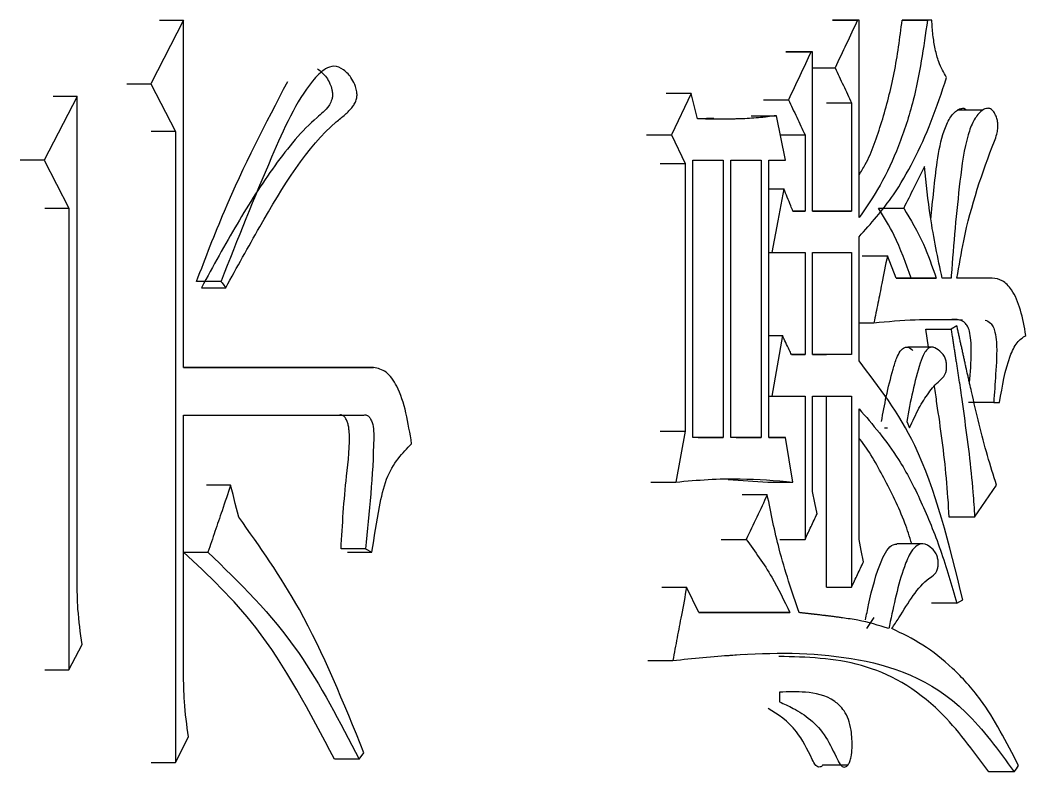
# Model space of a CAD drawing. Header units: millimetres. Extents: x 1852 to 4288, y 681 to 2404.
# Drawn here: x 2965.682 to 2969.097, y 950.292 to 952.845 of the extents above; entities that cross this region are included whole.
import ezdxf

# ---------------------------------------------------------------- set-up
doc = ezdxf.new("R2010")
doc.units = ezdxf.units.MM

msp = doc.modelspace()

# ---------------------------------------------------------------- linework, layer by layer
at = {"color": 7, "linetype": 'Continuous', "lineweight": 25}
for p, q in [((2966.2368, 952.8449), (2966.126, 952.6286)), ((2966.1545, 952.8449), (2966.2368, 952.8449)), ((2966.2368, 951.6658), (2966.2368, 952.8449)), ((2968.44, 952.845), (2968.5255, 952.845)), ((2968.4451, 952.845), (2968.44, 952.845)), ((2968.5306, 952.845), (2968.4451, 952.845)), ((2968.5306, 952.845), (2968.5255, 952.845)), ((2968.5306, 952.1743), (2968.5306, 952.845)), ((2968.778, 952.845), (2968.6921, 952.845)), ((2968.778, 952.845), (2968.7629, 952.845)), ((2968.2824, 952.7368), (2968.3677, 952.7368)), ((2968.2875, 952.7368), (2968.2824, 952.7368)), ((2968.3728, 952.7368), (2968.2875, 952.7368)), ((2968.3728, 952.7368), (2968.3677, 952.7368)), ((2968.3728, 952.1959), (2968.3728, 952.7368)), ((2968.3728, 952.6827), (2968.4493, 952.6827)), ((2966.0439, 952.6286), (2966.126, 952.6286)), ((2966.126, 952.6286), (2966.2091, 952.4663)), ((2965.8753, 952.5853), (2965.7632, 952.369)), ((2965.8753, 952.5853), (2965.7936, 952.5853)), ((2967.9608, 952.5961), (2967.876, 952.5961)), ((2967.9608, 952.5961), (2967.8932, 952.4555)), ((2967.9815, 952.5096), (2967.9608, 952.5961)), ((2968.2057, 952.5745), (2968.2909, 952.5745)), ((2968.4197, 952.5637), (2968.5052, 952.5637)), ((2968.5052, 952.5637), (2968.5052, 952.1959)), ((2968.951, 952.5394), (2968.8644, 952.5394)), ((2968.1648, 952.5204), (2968.2499, 952.5204)), ((2968.2807, 952.369), (2968.2499, 952.5204)), ((2966.2091, 952.4663), (2966.1269, 952.4663)), ((2966.2091, 952.4663), (2966.2091, 950.3245)), ((2967.8085, 952.4555), (2967.8932, 952.4555)), ((2967.8932, 952.4555), (2967.94, 952.3582)), ((2968.2631, 952.4555), (2968.3472, 952.4555)), ((2968.3472, 952.4555), (2968.3472, 952.1959)), ((2965.7632, 952.369), (2965.6816, 952.369)), ((2965.7632, 952.369), (2965.8473, 952.2067)), ((2967.966, 951.4279), (2967.966, 952.369)), ((2967.966, 952.369), (2968.0696, 952.369)), ((2968.0696, 952.369), (2968.0696, 951.4279)), ((2968.0954, 951.4279), (2968.0954, 952.369)), ((2968.0954, 952.369), (2968.1985, 952.369)), ((2968.1985, 952.369), (2968.1985, 951.4279)), ((2968.2242, 951.4279), (2968.2242, 952.369)), ((2968.2242, 952.369), (2968.2807, 952.369)), ((2967.8553, 952.3582), (2967.94, 952.3582)), ((2967.94, 952.3582), (2967.94, 951.4495)), ((2968.2242, 952.2716), (2968.2755, 952.2716)), ((2965.7656, 952.2067), (2965.8473, 952.2067)), ((2968.3472, 952.1959), (2968.3063, 952.1959)), ((2968.3063, 952.1959), (2968.3472, 952.1959)), ((2968.5052, 952.1959), (2968.3728, 952.1959)), ((2968.3728, 952.1959), (2968.4197, 952.1959)), ((2968.4197, 952.1959), (2968.5052, 952.1959)), ((2968.5306, 951.6875), (2968.5306, 952.1094)), ((2968.2242, 952.0553), (2968.2345, 952.0553)), ((2968.2345, 952.0553), (2968.3472, 952.0553)), ((2968.3472, 952.0553), (2968.3472, 951.7091)), ((2968.3728, 951.7091), (2968.3728, 952.0553)), ((2968.3728, 952.0553), (2968.5052, 952.0553)), ((2968.5052, 952.0553), (2968.5052, 951.7091)), ((2968.5412, 952.0445), (2968.6268, 952.0445)), ((2968.6571, 951.9688), (2968.6268, 952.0445)), ((2966.3636, 951.9579), (2966.2809, 951.9579)), ((2968.793, 951.9688), (2968.6571, 951.9688)), ((2968.6571, 951.9688), (2968.7072, 951.9688)), ((2968.7072, 951.9688), (2968.793, 951.9688)), ((2968.8432, 951.9688), (2968.8131, 951.9688)), ((2968.8432, 951.9688), (2968.8131, 951.9688)), ((2968.983, 951.9688), (2968.8632, 951.9688)), ((2968.983, 951.9688), (2968.8969, 951.9688)), ((2966.2974, 951.9363), (2966.3801, 951.9363)), ((2968.7963, 951.8279), (2968.8598, 951.8279)), ((2968.5306, 951.8173), (2968.5813, 951.8173)), ((2968.7667, 951.7343), (2968.7573, 951.7957)), ((2968.7573, 951.7957), (2968.8432, 951.7957)), ((2968.8632, 951.8065), (2968.8432, 951.7957)), ((2968.2242, 951.774), (2968.2704, 951.774)), ((2968.7828, 951.7343), (2968.6964, 951.7343)), ((2968.3472, 951.7091), (2968.3012, 951.7091)), ((2968.3012, 951.7091), (2968.3472, 951.7091)), ((2968.5052, 951.7091), (2968.3728, 951.7091)), ((2968.3728, 951.7091), (2968.4197, 951.7091)), ((2968.5052, 951.7091), (2968.4197, 951.7091)), ((2966.8818, 951.6658), (2966.2368, 951.6658)), ((2966.2368, 951.6658), (2966.7985, 951.6658)), ((2966.7985, 951.6658), (2966.8819, 951.6658)), ((2968.2242, 951.5685), (2968.2345, 951.5685)), ((2968.2345, 951.5685), (2968.3472, 951.5685)), ((2968.3472, 951.5685), (2968.3472, 951.0817)), ((2968.3728, 951.5685), (2968.5052, 951.5685)), ((2968.3728, 951.244), (2968.3728, 951.5685)), ((2968.4197, 950.9195), (2968.4197, 951.5685)), ((2968.5052, 951.5685), (2968.5052, 950.9195)), ((2968.988, 951.5469), (2968.9019, 951.5469)), ((2968.988, 951.5469), (2969.0079, 951.5469)), ((2968.5306, 951.0817), (2968.5306, 951.5252)), ((2966.2367, 950.6274), (2966.2368, 951.5036)), ((2966.2368, 951.5036), (2966.8494, 951.5036)), ((2966.7661, 951.5036), (2966.8494, 951.5036)), ((2968.6924, 951.482), (2968.7025, 951.4604)), ((2967.8553, 951.4495), (2967.94, 951.4495)), ((2967.94, 951.4495), (2967.9088, 951.2764)), ((2968.6167, 951.4604), (2968.6268, 951.4604)), ((2968.0696, 951.4279), (2967.966, 951.4279)), ((2967.9846, 951.4279), (2967.966, 951.4279)), ((2967.9847, 951.4279), (2968.0696, 951.4279)), ((2968.1985, 951.4279), (2968.0954, 951.4279)), ((2968.1134, 951.4279), (2968.0954, 951.4279)), ((2968.1134, 951.4279), (2968.1985, 951.4279)), ((2968.2807, 951.4279), (2968.2242, 951.4279)), ((2968.2242, 951.4279), (2968.2807, 951.4279)), ((2968.3063, 951.2764), (2968.2807, 951.4279)), ((2967.8241, 951.2764), (2967.9088, 951.2764)), ((2968.0866, 951.2847), (2968.221, 951.2764)), ((2968.221, 951.2764), (2968.3063, 951.2764)), ((2966.3966, 951.2656), (2966.3141, 951.2656)), ((2968.9232, 951.1575), (2968.9979, 951.2656)), ((2968.2191, 951.2332), (2968.134, 951.2332)), ((2968.9232, 951.1575), (2968.8371, 951.1575)), ((2968.262, 951.0817), (2968.3472, 951.0817)), ((2966.2369, 951.0384), (2966.3195, 951.0384)), ((2966.8548, 951.0493), (2966.7715, 951.0493)), ((2966.8548, 951.0493), (2966.8764, 951.0384)), ((2968.7453, 951.0667), (2968.6589, 951.0667)), ((2967.8605, 950.9195), (2967.9452, 950.9195)), ((2967.9867, 950.8329), (2967.9452, 950.9195)), ((2968.8632, 950.8654), (2968.8832, 950.8762)), ((2968.296, 950.8329), (2967.9867, 950.8329)), ((2967.9867, 950.8329), (2968.2108, 950.8329)), ((2968.2108, 950.8329), (2968.296, 950.8329)), ((2968.5813, 950.8167), (2968.5563, 950.7789)), ((2965.8473, 950.6382), (2965.8921, 950.7247)), ((2967.8137, 950.6706), (2967.8984, 950.6706)), ((2968.1436, 950.6905), (2968.0737, 950.6863)), ((2965.7656, 950.6382), (2965.8473, 950.6382)), ((2968.2601, 950.5625), (2968.2601, 950.53)), ((2968.3081, 950.5643), (2968.3076, 950.5643)), ((2966.2091, 950.3245), (2966.2533, 950.411)), ((2966.8331, 950.3353), (2966.8493, 950.3569)), ((2966.1269, 950.3245), (2966.2091, 950.3245)), ((2966.8331, 950.3353), (2966.7498, 950.3353)), ((2968.4076, 950.3158), (2968.4936, 950.3158)), ((2969.0576, 950.2922), (2968.9714, 950.2922))]:
    msp.add_line(p, q, dxfattribs=at)
at = {"color": 7, "linetype": 'Continuous', "lineweight": 25, "flags": 128}
for points in [[(2968.6771, 952.845), (2968.7057, 952.845), (2968.7343, 952.845), (2968.7629, 952.845)], [(2968.6921, 952.845), (2968.687, 952.845), (2968.6837, 952.845), (2968.6804, 952.845), (2968.6771, 952.845)], [(2965.8753, 950.9411), (2965.8753, 951.488), (2965.8753, 952.5853)], [(2968.2755, 952.2716), (2968.255, 952.1635), (2968.2345, 952.0553)], [(2965.8473, 952.2067), (2965.8473, 951.6597), (2965.8473, 950.6382)], [(2966.3636, 951.9579), (2966.3678, 951.9524), (2966.3739, 951.9444), (2966.3801, 951.9363)], [(2968.2704, 951.774), (2968.2524, 951.6713), (2968.2345, 951.5685)], [(2966.4241, 951.1574), (2966.4125, 951.203), (2966.4046, 951.2343), (2966.3966, 951.2656)], [(2968.3881, 951.1683), (2968.3804, 951.2061), (2968.3728, 951.244)], [(2968.062, 951.0817), (2968.0834, 951.0817), (2968.1049, 951.0817), (2968.147, 951.0817)], [(2968.5458, 951.006), (2968.5382, 951.0439), (2968.5306, 951.0817)], [(2966.7932, 951.0384), (2966.8269, 951.0384), (2966.8517, 951.0384), (2966.8764, 951.0384)], [(2968.4197, 950.9195), (2968.4411, 950.9195), (2968.4625, 950.9195), (2968.4838, 950.9195), (2968.5052, 950.9195)], [(2968.8632, 950.8654), (2968.8277, 950.8654), (2968.8025, 950.8654), (2968.7772, 950.8654)], [(2969.0576, 950.2922), (2969.065, 950.3029), (2969.0724, 950.3137)]]:
    msp.add_lwpolyline(points, dxfattribs=at)
at = {"color": 7, "linetype": 'Continuous', "lineweight": 25}
for points, knots in [([(2968.5255, 952.845), (2968.5128, 952.8179), (2968.4874, 952.7638), (2968.462, 952.7097), (2968.4493, 952.6827)], [0, 0, 0, 0, 0.499999, 1, 1, 1, 1]), ([(2968.7629, 952.845), (2968.7495, 952.7521), (2968.7276, 952.6001), (2968.6669, 952.4159), (2968.6046, 952.281), (2968.5552, 952.2097), (2968.5306, 952.1743)], [0, 0, 0, 0, 0.347456, 0.568585, 0.785979, 1, 1, 1, 1]), ([(2968.5306, 952.3189), (2968.5378, 952.3306), (2968.5691, 952.3812), (2968.6097, 952.4998), (2968.6535, 952.6638), (2968.6692, 952.7843), (2968.6771, 952.845)], [0, 0, 0, 0, 0.089873, 0.388521, 0.692316, 1, 1, 1, 1]), ([(2968.8281, 952.6503), (2968.8185, 952.6668), (2968.8024, 952.6943), (2968.7888, 952.7467), (2968.7808, 952.7946), (2968.7789, 952.8281), (2968.778, 952.845)], [0, 0, 0, 0, 0.330678, 0.55099, 0.77457, 1, 1, 1, 1]), ([(2968.3677, 952.7368), (2968.3549, 952.7097), (2968.3293, 952.6556), (2968.3037, 952.6016), (2968.2909, 952.5745)], [0, 0, 0, 0, 0.499999, 1, 1, 1, 1]), ([(2966.6912, 952.68), (2966.7019, 952.6713), (2966.7177, 952.6586), (2966.7334, 952.6313), (2966.7404, 952.6121), (2966.7429, 952.595), (2966.7421, 952.5815), (2966.7377, 952.5669), (2966.7219, 952.5398), (2966.6514, 952.4855), (2966.5449, 952.3561), (2966.4166, 952.155), (2966.3372, 952.0094), (2966.2974, 951.9363)], [0, 0, 0, 0, 0.053519, 0.078913, 0.099418, 0.111233, 0.123161, 0.13324, 0.15266, 0.222251, 0.482284, 0.740165, 1, 1, 1, 1]), ([(2966.3801, 951.9363), (2966.4182, 952.0054), (2966.533, 952.2133), (2966.6659, 952.43), (2966.7843, 952.5226), (2966.8059, 952.5432), (2966.8186, 952.5622), (2966.8242, 952.5757), (2966.8261, 952.5898), (2966.8252, 952.6043), (2966.82, 952.6243), (2966.8056, 952.6521), (2966.7808, 952.6792), (2966.7487, 952.6921), (2966.7112, 952.6788), (2966.6302, 952.5935), (2966.5146, 952.3381), (2966.4202, 952.1004), (2966.3637, 951.9583), (2966.3636, 951.9579)], [0, 0, 0, 0, 0.129751, 0.390615, 0.417722, 0.440785, 0.449026, 0.457344, 0.462695, 0.468033, 0.476543, 0.491684, 0.518141, 0.545407, 0.56857, 0.608449, 0.76773, 0.999424, 1, 1, 1, 1]), ([(2968.4493, 952.6827), (2968.4586, 952.6629), (2968.4773, 952.6232), (2968.4959, 952.5835), (2968.5052, 952.5637)], [0, 0, 0, 0, 0.5, 1, 1, 1, 1]), ([(2968.5306, 952.1094), (2968.5707, 952.154), (2968.6373, 952.2278), (2968.7171, 952.3663), (2968.7781, 952.4994), (2968.8114, 952.5998), (2968.8281, 952.6503)], [0, 0, 0, 0, 0.333809, 0.553089, 0.775219, 1, 1, 1, 1]), ([(2966.2809, 951.9579), (2966.3117, 952.0384), (2966.4042, 952.2803), (2966.516, 952.4941), (2966.5906, 952.6368)], [0, 0, 0, 0, 0.332449, 1, 1, 1, 1]), ([(2968.2909, 952.5745), (2968.3003, 952.5547), (2968.3191, 952.515), (2968.3378, 952.4754), (2968.3472, 952.4555)], [0, 0, 0, 0, 0.5, 1, 1, 1, 1]), ([(2968.7748, 952.1675), (2968.7809, 952.2333), (2968.7903, 952.3364), (2968.8119, 952.456), (2968.8381, 952.5142), (2968.8601, 952.5389), (2968.8786, 952.5462), (2968.8895, 952.5457), (2968.8942, 952.5406), (2968.8954, 952.5394)], [0, 0, 0, 0, 0.408456, 0.640664, 0.758053, 0.875774, 0.935445, 0.984313, 1, 1, 1, 1]), ([(2968.8632, 951.9688), (2968.8703, 952.0113), (2968.8985, 952.1795), (2968.9521, 952.3372), (2968.9982, 952.4545), (2969.0023, 952.4747), (2969.0024, 952.4922), (2968.9997, 952.5084), (2968.9942, 952.524), (2968.9857, 952.5377), (2968.9747, 952.5457), (2968.96, 952.5458), (2968.9405, 952.5337), (2968.9182, 952.5043), (2968.8893, 952.4271), (2968.8658, 952.2459), (2968.8513, 952.0824), (2968.8434, 951.9718), (2968.8432, 951.9688)], [0, 0, 0, 0, 0.0991648, 0.3918226, 0.4130465, 0.4272002, 0.4391043, 0.4509682, 0.4644731, 0.480605, 0.4982384, 0.5146996, 0.5433991, 0.5863363, 0.6292669, 0.7524959, 0.9931071, 1, 1, 1, 1]), ([(2968.2499, 952.5204), (2968.2397, 952.5191), (2968.2245, 952.5171), (2968.1889, 952.513), (2968.1609, 952.511), (2968.1353, 952.5099), (2968.1277, 952.5096), (2968.12, 952.5094), (2968.1123, 952.5092), (2968.1047, 952.509), (2968.097, 952.5089), (2968.0893, 952.5088), (2968.0791, 952.5087), (2968.0688, 952.5086), (2968.0586, 952.5086), (2968.0509, 952.5087), (2968.0445, 952.5087), (2968.0394, 952.5088), (2968.0342, 952.5088), (2968.0291, 952.5089), (2968.024, 952.5089), (2968.0201, 952.509), (2968.0163, 952.509), (2968.0124, 952.5091), (2968.0086, 952.5092), (2968.0047, 952.5092), (2968.0009, 952.5093), (2967.997, 952.5093), (2967.9932, 952.5094), (2967.988, 952.5095), (2967.9841, 952.5096), (2967.9815, 952.5096)], [0, 0, 0, 0, 0.114246, 0.171369, 0.39989, 0.428452, 0.457013, 0.485575, 0.514136, 0.542697, 0.571259, 0.59982, 0.628382, 0.685505, 0.714066, 0.742627, 0.771189, 0.785469, 0.79975, 0.828312, 0.842592, 0.856873, 0.871154, 0.885434, 0.899715, 0.913996, 0.928276, 0.942557, 0.956838, 0.971119, 1, 1, 1, 1]), ([(2968.0372, 952.5112), (2968.0208, 952.5106), (2968.0025, 952.51), (2967.9834, 952.5099), (2967.9815, 952.5098)], [0, 0, 0, 0, 0.900372, 1, 1, 1, 1]), ([(2968.7529, 952.3474), (2968.7468, 952.3353), (2968.7348, 952.3112), (2968.7113, 952.2643), (2968.6938, 952.2295), (2968.6824, 952.2067)], [0, 0, 0, 0, 0.25711, 0.51422, 1, 1, 1, 1]), ([(2968.8131, 951.9688), (2968.7984, 952.0372), (2968.7722, 952.1598), (2968.7588, 952.2899), (2968.7529, 952.3474)], [0, 0, 0, 0, 0.55855, 1, 1, 1, 1]), ([(2968.3063, 952.1959), (2968.3037, 952.2022), (2968.2973, 952.218), (2968.2871, 952.2432), (2968.2794, 952.2622), (2968.2755, 952.2716)], [0, 0, 0, 0, 0.2500006, 0.6249998, 1, 1, 1, 1]), ([(2968.5966, 952.2067), (2968.6039, 952.2067), (2968.6183, 952.2067), (2968.6469, 952.2067), (2968.6682, 952.2067), (2968.6824, 952.2067)], [0, 0, 0, 0, 0.252509, 0.505009, 1, 1, 1, 1]), ([(2968.7072, 951.9688), (2968.6894, 952.019), (2968.658, 952.108), (2968.6152, 952.1768), (2968.5966, 952.2067)], [0, 0, 0, 0, 0.56494, 1, 1, 1, 1]), ([(2968.6824, 952.2067), (2968.7057, 952.1676), (2968.7478, 952.0971), (2968.7791, 952.0083), (2968.793, 951.9688)], [0, 0, 0, 0, 0.555111, 1, 1, 1, 1]), ([(2968.6268, 952.0445), (2968.6205, 952.0131), (2968.6098, 951.9595), (2968.5946, 951.8838), (2968.5857, 951.8395), (2968.5813, 951.8173)], [0, 0, 0, 0, 0.414509, 0.707253, 1, 1, 1, 1]), ([(2969.0972, 951.7741), (2969.0919, 951.8036), (2969.0814, 951.8618), (2969.0531, 951.9286), (2969.0179, 951.9642), (2968.9946, 951.9672), (2968.983, 951.9688)], [0, 0, 0, 0, 0.291567, 0.574035, 0.788626, 1, 1, 1, 1]), ([(2968.5813, 951.8173), (2968.628, 951.8215), (2968.7146, 951.8294), (2968.8148, 951.8286), (2968.8682, 951.8278), (2968.8822, 951.8276)], [0, 0, 0, 0, 0.464001, 0.859611, 1, 1, 1, 1]), ([(2968.9057, 951.6132), (2968.9088, 951.6483), (2968.9129, 951.6963), (2968.9112, 951.7557), (2968.907, 951.7859), (2968.8995, 951.8063), (2968.8883, 951.8202), (2968.8668, 951.8305), (2968.8485, 951.8284), (2968.8362, 951.8271)], [0, 0, 0, 0, 0.3251761, 0.4452445, 0.5439626, 0.607769, 0.6715742, 0.7791974, 1, 1, 1, 1]), ([(2968.9584, 951.8265), (2968.965, 951.824), (2968.9752, 951.8202), (2968.9868, 951.804), (2968.994, 951.7816), (2969.0003, 951.7269), (2968.9948, 951.6463), (2968.9902, 951.5786), (2968.988, 951.5469)], [0, 0, 0, 0, 0.12079, 0.187477, 0.254407, 0.362664, 0.701018, 1, 1, 1, 1]), ([(2968.8432, 951.7957), (2968.8436, 951.793), (2968.8444, 951.7877), (2968.8457, 951.7798), (2968.8469, 951.7719), (2968.8485, 951.7613), (2968.8502, 951.7507), (2968.8518, 951.7401), (2968.8531, 951.7321), (2968.8547, 951.7215), (2968.8564, 951.7109), (2968.858, 951.7003), (2968.8592, 951.6924), (2968.8608, 951.6818), (2968.8625, 951.6712), (2968.8645, 951.6579), (2968.8665, 951.6446), (2968.8689, 951.6287), (2968.872, 951.6075), (2968.8751, 951.5862), (2968.8805, 951.5489), (2968.896, 951.4367), (2968.9141, 951.3017), (2968.9214, 951.1856), (2968.9232, 951.1575)], [0, 0, 0, 0, 0.0126185, 0.025237, 0.0378555, 0.050474, 0.075711, 0.0883295, 0.100948, 0.1135665, 0.1388036, 0.1514221, 0.1640406, 0.1766591, 0.2018961, 0.2145146, 0.2397516, 0.2649886, 0.2902257, 0.3406999, 0.3659369, 0.4668868, 0.8709287, 1, 1, 1, 1]), ([(2968.9979, 951.2656), (2968.9873, 951.2988), (2968.9548, 951.4003), (2968.9274, 951.5192), (2968.9072, 951.6066), (2968.903, 951.6251), (2968.8989, 951.6436), (2968.8952, 951.6598), (2968.8921, 951.6738), (2968.8906, 951.6807), (2968.8886, 951.69), (2968.8865, 951.6993), (2968.8845, 951.7086), (2968.8829, 951.7156), (2968.8809, 951.7249), (2968.8789, 951.7342), (2968.8768, 951.7435), (2968.8753, 951.7505), (2968.8733, 951.7598), (2968.8713, 951.7692), (2968.8693, 951.7785), (2968.8678, 951.7855), (2968.8657, 951.7948), (2968.8642, 951.8018), (2968.8632, 951.8065)], [0, 0, 0, 0, 0.194919, 0.596792, 0.647185, 0.672381, 0.697577, 0.74797, 0.760568, 0.773166, 0.785764, 0.81096, 0.823558, 0.836156, 0.848754, 0.873951, 0.886549, 0.899147, 0.911745, 0.936941, 0.949539, 0.962137, 0.974736, 1, 1, 1, 1]), ([(2968.3012, 951.7091), (2968.2986, 951.7145), (2968.2922, 951.7281), (2968.2819, 951.7497), (2968.2743, 951.7659), (2968.2704, 951.774)], [0, 0, 0, 0, 0.250001, 0.625, 1, 1, 1, 1]), ([(2969.0079, 951.5469), (2969.0172, 951.602), (2969.0301, 951.678), (2969.066, 951.7538), (2969.0869, 951.7674), (2969.0972, 951.7741)], [0, 0, 0, 0, 0.572071, 0.789697, 1, 1, 1, 1]), ([(2968.6067, 951.482), (2968.6119, 951.5104), (2968.6232, 951.5711), (2968.6411, 951.643), (2968.6567, 951.6951), (2968.67, 951.7222), (2968.6841, 951.7342), (2968.6995, 951.7357), (2968.7084, 951.7279), (2968.7136, 951.7233)], [0, 0, 0, 0, 0.252048, 0.537307, 0.665125, 0.75448, 0.84452, 0.907668, 1, 1, 1, 1]), ([(2968.7025, 951.4604), (2968.7127, 951.4833), (2968.7322, 951.527), (2968.7667, 951.5807), (2968.7968, 951.6157), (2968.8191, 951.6334), (2968.8264, 951.6511), (2968.8283, 951.6636), (2968.8282, 951.6773), (2968.8259, 951.6912), (2968.8201, 951.7053), (2968.8071, 951.7195), (2968.792, 951.7322), (2968.775, 951.7361), (2968.7624, 951.7284), (2968.7489, 951.7112), (2968.7316, 951.6618), (2968.7117, 951.5846), (2968.6989, 951.5164), (2968.6924, 951.482)], [0, 0, 0, 0, 0.1174112, 0.2245147, 0.331514, 0.3850988, 0.4015022, 0.4179419, 0.4345933, 0.4539552, 0.4734629, 0.5034573, 0.5658247, 0.597867, 0.6299027, 0.6637876, 0.7181913, 0.8580637, 1, 1, 1, 1]), ([(2968.8832, 950.8762), (2968.8368, 951.0647), (2968.7553, 951.3961), (2968.5983, 951.5997), (2968.5306, 951.6875)], [0, 0, 0, 0, 0.568507, 1, 1, 1, 1]), ([(2967.0113, 951.4062), (2966.9996, 951.4776), (2966.9834, 951.5757), (2966.926, 951.6555), (2966.8964, 951.6624), (2966.8818, 951.6659)], [0, 0, 0, 0, 0.574617, 0.790317, 1, 1, 1, 1]), ([(2968.8371, 951.1575), (2968.8343, 951.2015), (2968.8257, 951.3322), (2968.8049, 951.4789), (2968.7896, 951.582), (2968.7868, 951.6012)], [0, 0, 0, 0, 0.292158, 0.868127, 1, 1, 1, 1]), ([(2968.5306, 951.5252), (2968.577, 951.4717), (2968.654, 951.3828), (2968.7429, 951.2113), (2968.8094, 951.0475), (2968.8452, 950.9263), (2968.8632, 950.8654)], [0, 0, 0, 0, 0.333002, 0.552476, 0.774971, 1, 1, 1, 1]), ([(2966.7715, 951.0493), (2966.7762, 951.1314), (2966.7839, 951.2648), (2966.8041, 951.405), (2966.7972, 951.4659), (2966.7937, 951.4794), (2966.7885, 951.491), (2966.7819, 951.5), (2966.7755, 951.5041), (2966.7701, 951.5047), (2966.7674, 951.5038), (2966.7661, 951.5033)], [0, 0, 0, 0, 0.5054005, 0.8211614, 0.8510597, 0.8809448, 0.911279, 0.9411526, 0.9702444, 0.9848866, 1, 1, 1, 1]), ([(2966.8494, 951.5033), (2966.8514, 951.5039), (2966.8553, 951.5051), (2966.8619, 951.5026), (2966.8687, 951.496), (2966.8768, 951.4817), (2966.8829, 951.457), (2966.8812, 951.3085), (2966.8675, 951.1737), (2966.8548, 951.0493)], [0, 0, 0, 0, 0.021761, 0.042896, 0.073473, 0.104863, 0.166644, 0.230755, 1, 1, 1, 1]), ([(2968.7098, 951.0667), (2968.7022, 951.0905), (2968.6759, 951.1729), (2968.6156, 951.2902), (2968.563, 951.3868), (2968.5317, 951.4234), (2968.5306, 951.4247)], [0, 0, 0, 0, 0.167036, 0.578659, 0.984572, 1, 1, 1, 1]), ([(2966.8764, 951.0384), (2966.8844, 951.09), (2966.8975, 951.1744), (2966.9225, 951.289), (2966.9641, 951.3587), (2966.9956, 951.3905), (2967.0113, 951.4062)], [0, 0, 0, 0, 0.34927, 0.57275, 0.788452, 1, 1, 1, 1]), ([(2967.9088, 951.2764), (2967.9453, 951.2797), (2968.0182, 951.2862), (2968.151, 951.2892), (2968.2467, 951.2814), (2968.3063, 951.2764)], [0, 0, 0, 0, 0.273666, 0.547375, 1, 1, 1, 1]), ([(2966.3966, 951.2656), (2966.3869, 951.2368), (2966.3691, 951.1845), (2966.3434, 951.1088), (2966.3275, 951.0618), (2966.3195, 951.0384)], [0, 0, 0, 0, 0.380598, 0.690299, 1, 1, 1, 1]), ([(2968.2191, 951.2332), (2968.2071, 951.2079), (2968.1831, 951.1574), (2968.159, 951.107), (2968.147, 951.0817)], [0, 0, 0, 0, 0.500003, 1, 1, 1, 1]), ([(2968.3268, 950.8329), (2968.3028, 950.9035), (2968.2598, 951.0301), (2968.2315, 951.1709), (2968.2191, 951.2332)], [0, 0, 0, 0, 0.557889, 1, 1, 1, 1]), ([(2966.8493, 950.3569), (2966.7806, 950.5264), (2966.6588, 950.8269), (2966.4953, 951.0571), (2966.4241, 951.1574)], [0, 0, 0, 0, 0.564156, 1, 1, 1, 1]), ([(2968.3472, 951.0817), (2968.354, 951.0962), (2968.3677, 951.125), (2968.3813, 951.1538), (2968.3881, 951.1683)], [0, 0, 0, 0, 0.499999, 1, 1, 1, 1]), ([(2968.147, 951.0817), (2968.1771, 951.0407), (2968.2312, 950.9671), (2968.2761, 950.8742), (2968.296, 950.8329)], [0, 0, 0, 0, 0.556386, 1, 1, 1, 1]), ([(2966.7498, 950.3353), (2966.6652, 950.4951), (2966.5155, 950.7781), (2966.3214, 950.9594), (2966.2369, 951.0384)], [0, 0, 0, 0, 0.564819, 1, 1, 1, 1]), ([(2966.3195, 951.0384), (2966.4266, 950.9347), (2966.6196, 950.7479), (2966.7673, 950.4624), (2966.8331, 950.3353)], [0, 0, 0, 0, 0.554743, 1, 1, 1, 1]), ([(2968.5524, 950.8083), (2968.5559, 950.8254), (2968.5707, 950.8964), (2968.5918, 950.9818), (2968.6243, 951.0452), (2968.6427, 951.0647), (2968.6549, 951.0653), (2968.659, 951.0655)], [0, 0, 0, 0, 0.158992, 0.663262, 0.79699, 0.931822, 1, 1, 1, 1]), ([(2968.642, 950.7789), (2968.65, 950.791), (2968.6903, 950.8518), (2968.735, 950.9312), (2968.7838, 950.9587), (2968.7941, 950.972), (2968.798, 950.9838), (2968.7997, 950.9973), (2968.7991, 951.0113), (2968.7962, 951.025), (2968.7895, 951.0393), (2968.7732, 951.0561), (2968.7516, 951.0703), (2968.7263, 951.0624), (2968.7037, 951.037), (2968.667, 950.949), (2968.6477, 950.8547), (2968.6326, 950.7825), (2968.6319, 950.7789)], [0, 0, 0, 0, 0.066061, 0.330698, 0.377872, 0.393648, 0.409584, 0.423627, 0.439084, 0.455682, 0.472085, 0.502894, 0.574478, 0.61493, 0.665656, 0.740076, 0.987057, 1, 1, 1, 1]), ([(2968.5052, 950.9195), (2968.512, 950.9339), (2968.5255, 950.9627), (2968.539, 950.9916), (2968.5458, 951.006)], [0, 0, 0, 0, 0.499999, 1, 1, 1, 1]), ([(2965.8921, 950.7247), (2965.8865, 950.7645), (2965.8765, 950.8356), (2965.8757, 950.9088), (2965.8753, 950.9411)], [0, 0, 0, 0, 0.558835, 1, 1, 1, 1]), ([(2967.9452, 950.9195), (2967.9392, 950.8877), (2967.9284, 950.8304), (2967.9128, 950.7474), (2967.9032, 950.6962), (2967.8984, 950.6706)], [0, 0, 0, 0, 0.382595, 0.691297, 1, 1, 1, 1]), ([(2968.6319, 950.7789), (2968.597, 950.7896), (2968.5448, 950.8057), (2968.4874, 950.8133), (2968.4631, 950.8167), (2968.4543, 950.8179), (2968.4477, 950.8188), (2968.441, 950.8197), (2968.4344, 950.8205), (2968.4289, 950.8212), (2968.4234, 950.8219), (2968.4189, 950.8224), (2968.4145, 950.823), (2968.4101, 950.8235), (2968.4056, 950.824), (2968.4001, 950.8247), (2968.3957, 950.8252), (2968.3901, 950.8258), (2968.3857, 950.8264), (2968.3813, 950.8269), (2968.3768, 950.8274), (2968.3724, 950.8279), (2968.3669, 950.8285), (2968.3624, 950.829), (2968.3569, 950.8296), (2968.3524, 950.8301), (2968.3469, 950.8307), (2968.3425, 950.8312), (2968.338, 950.8317), (2968.3331, 950.8322), (2968.3294, 950.8326), (2968.3268, 950.8329)], [0, 0, 0, 0, 0.346641, 0.519778, 0.56306, 0.584702, 0.606343, 0.627984, 0.649625, 0.671267, 0.682087, 0.703729, 0.714549, 0.72537, 0.747011, 0.757832, 0.779473, 0.790294, 0.811935, 0.822756, 0.833576, 0.855218, 0.866038, 0.887679, 0.8985, 0.920141, 0.930962, 0.952603, 0.963424, 0.974244, 1, 1, 1, 1]), ([(2969.0724, 950.3137), (2969.0314, 950.393), (2968.9643, 950.5227), (2968.8495, 950.647), (2968.7481, 950.7276), (2968.6773, 950.7618), (2968.642, 950.7788)], [0, 0, 0, 0, 0.345608, 0.56562, 0.783503, 1, 1, 1, 1]), ([(2967.8984, 950.6706), (2967.9663, 950.6774), (2968.1699, 950.6976), (2968.5048, 950.7002), (2968.8417, 950.5867), (2969.0042, 950.3651), (2969.0576, 950.2922)], [0, 0, 0, 0, 0.166223, 0.498407, 0.834985, 1, 1, 1, 1]), ([(2968.9714, 950.2922), (2968.9176, 950.3653), (2968.7878, 950.5414), (2968.5407, 950.6771), (2968.3522, 950.6819), (2968.2582, 950.6843)], [0, 0, 0, 0, 0.261969, 0.631985, 1, 1, 1, 1]), ([(2966.2533, 950.411), (2966.2478, 950.4508), (2966.238, 950.5219), (2966.2371, 950.5951), (2966.2367, 950.6274)], [0, 0, 0, 0, 0.558835, 1, 1, 1, 1]), ([(2968.2601, 950.53), (2968.2758, 950.523), (2968.3309, 950.4983), (2968.4048, 950.4454), (2968.447, 950.3543), (2968.4648, 950.3196), (2968.4726, 950.3102), (2968.4803, 950.3075), (2968.4874, 950.3097), (2968.4941, 950.3164), (2968.5001, 950.3275), (2968.5053, 950.3466), (2968.5082, 950.3832), (2968.5058, 950.4278), (2968.4956, 950.472), (2968.4765, 950.5074), (2968.4286, 950.5516), (2968.3529, 950.5652), (2968.29, 950.5642), (2968.2604, 950.5625), (2968.2601, 950.5625)], [0, 0, 0, 0, 0.0801741, 0.2833022, 0.3768882, 0.3951622, 0.4106034, 0.4221834, 0.4337475, 0.4459485, 0.4596218, 0.4747566, 0.5015385, 0.5546435, 0.5898789, 0.6251459, 0.6851674, 0.8527528, 0.9985461, 1, 1, 1, 1]), ([(2968.4075, 950.316), (2968.4073, 950.3156), (2968.4048, 950.3114), (2968.3988, 950.3082), (2968.3908, 950.3081), (2968.381, 950.3161), (2968.3586, 950.3607), (2968.3134, 950.4514), (2968.2559, 950.4868), (2968.2218, 950.5078)], [0, 0, 0, 0, 0.004285, 0.044915, 0.081169, 0.11319, 0.188589, 0.519994, 1, 1, 1, 1])]:
    msp.add_open_spline(points, degree=3, knots=knots, dxfattribs=at)

doc.saveas('drawing.dxf')
